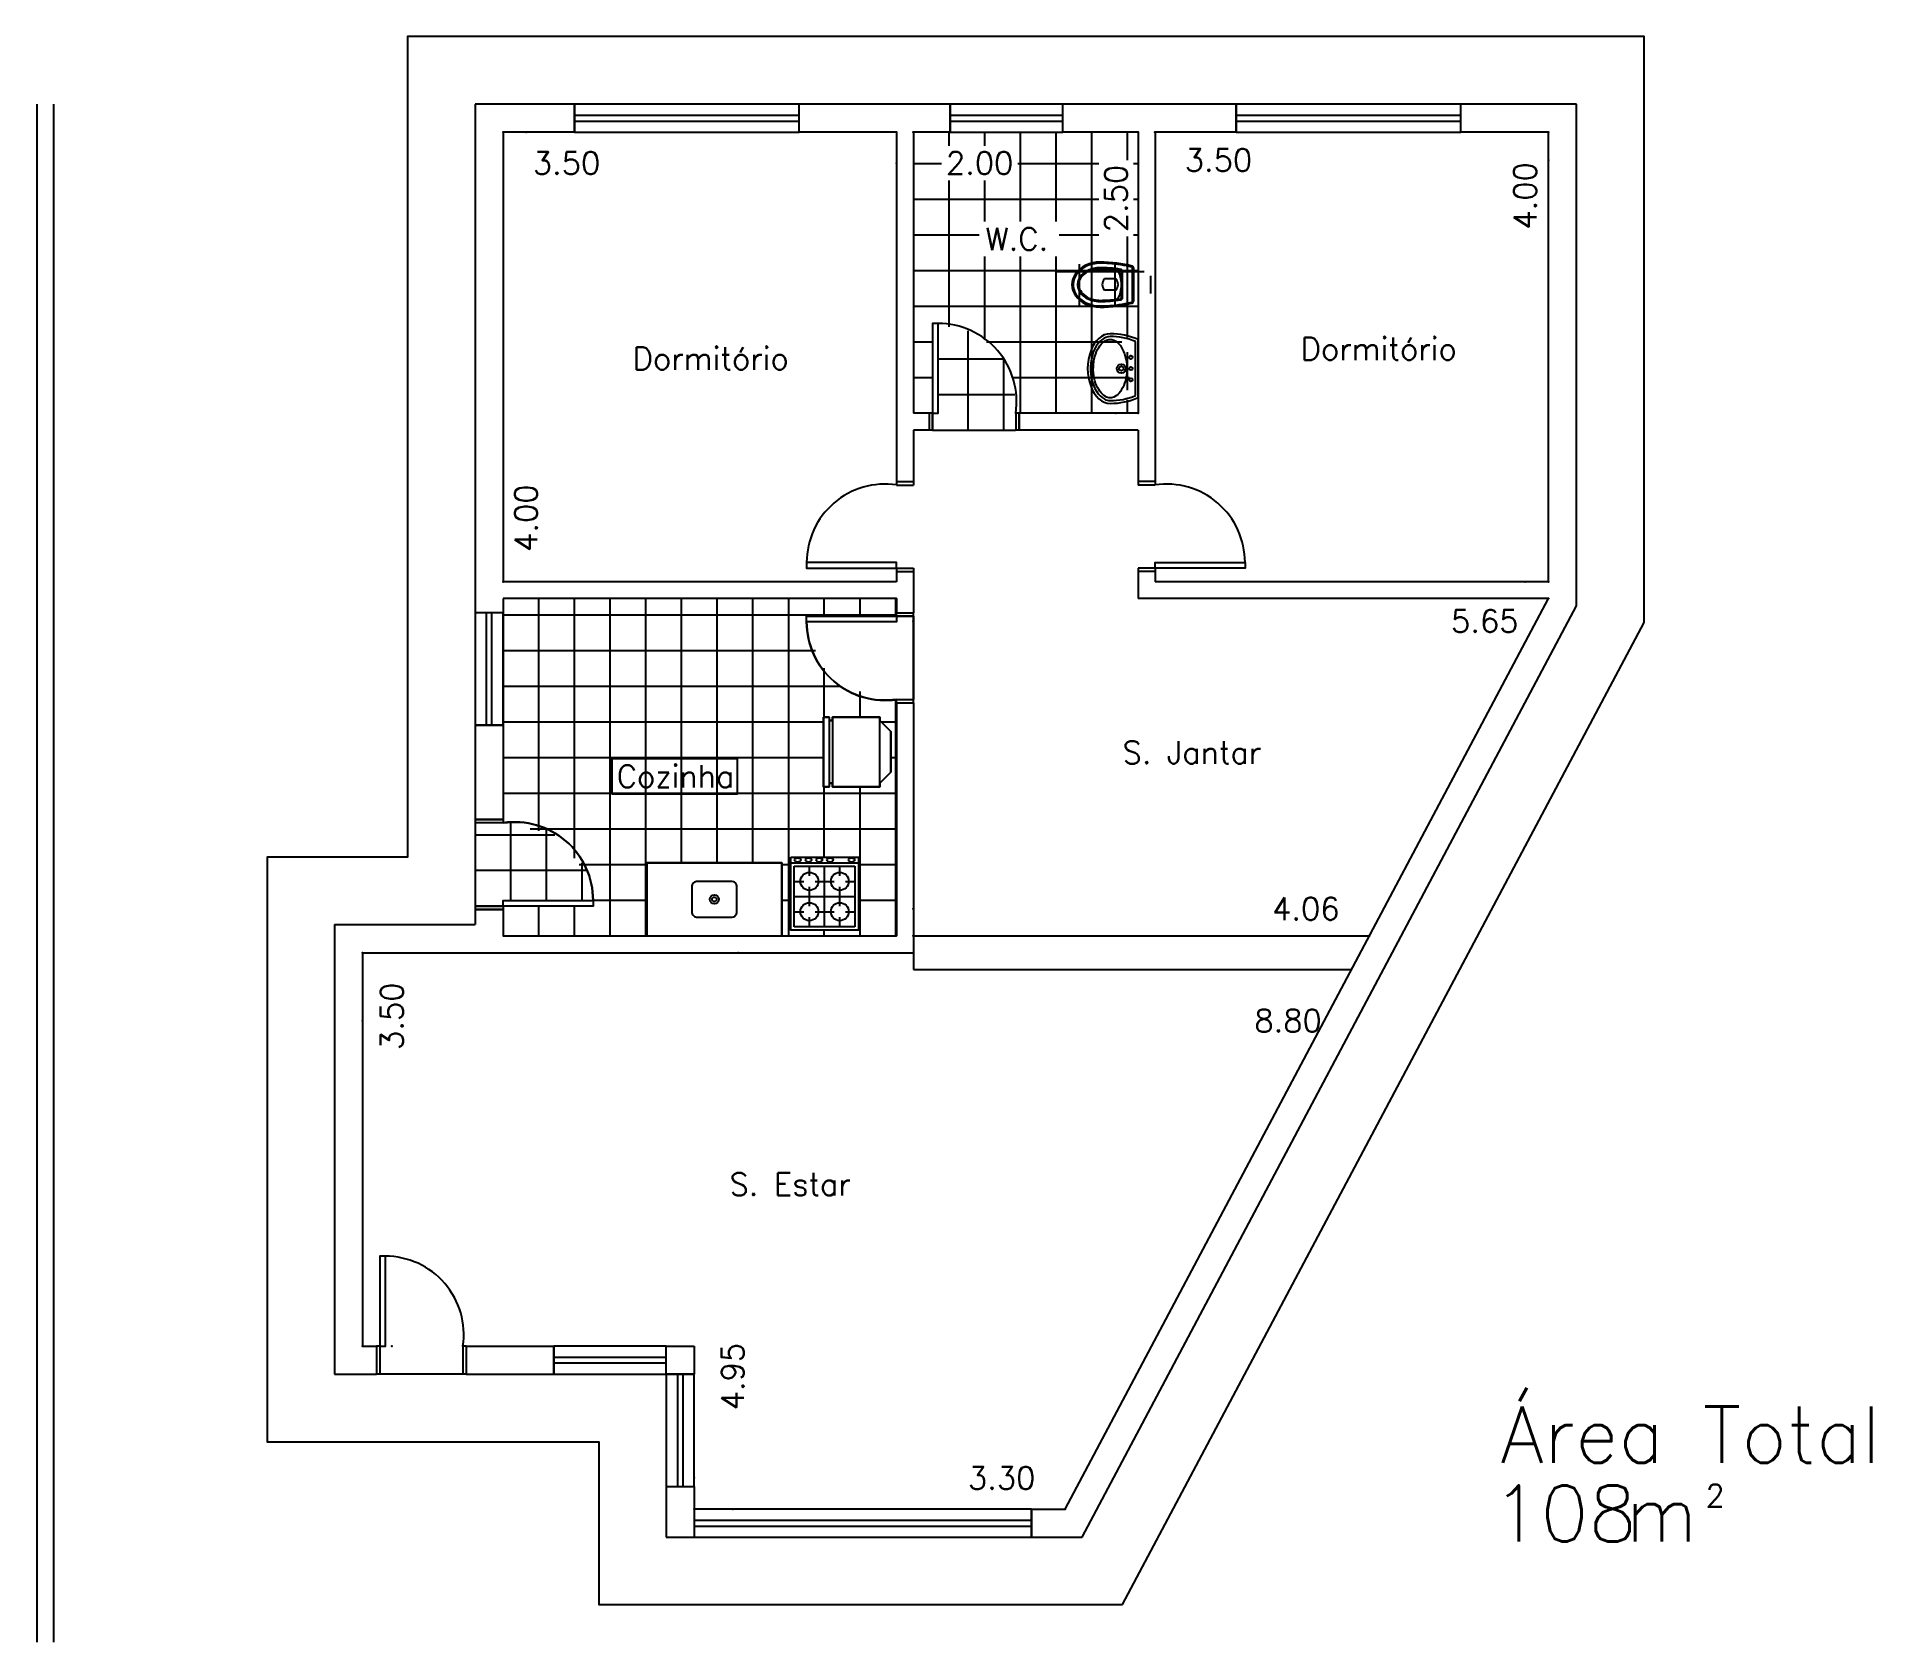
# Model space of a CAD drawing. Extents: x 0 to 16.3, y 0 to 14.3.
import ezdxf
from ezdxf.enums import TextEntityAlignment as Align

# ---------------------------------------------------------------- set-up
doc = ezdxf.new("R2010")
doc.units = 0
doc.header["$MEASUREMENT"] = 0
doc.layers.add('1', color=7, linetype='CONTINUOUS')
doc.layers.add('ARQ3', color=3, linetype='CONTINUOUS')
doc.styles.add('ROMANS', font='ROMANS', dxfattribs={"height": 0.2})

# ---------------------------------------------------------------- blocks, each defined once
blk = doc.blocks.new('J1')
at = {"layer": '1', "color": 7, "linetype": 'Continuous'}
for p, q in [((0, 0.25), (0, 0)), ((1, 0.25), (0, 0.25)), ((1, 0), (1, 0.25)), ((1, 0.15), (0, 0.15)), ((0, 0.1), (1, 0.1)), ((0, 0), (1, 0))]:
    blk.add_line(p, q, dxfattribs=at)
blk = doc.blocks.new('J3')
at = {"layer": '1', "color": 7, "linetype": 'Continuous'}
for p, q in [((3, 0.25), (0, 0.25)), ((0, 0.25), (0, 0)), ((3, 0), (3, 0.25)), ((3, 0.15), (0, 0.15)), ((0, 0.1), (3, 0.1)), ((0, 0), (3, 0))]:
    blk.add_line(p, q, dxfattribs=at)
blk = doc.blocks.new('P80E25')
at = {"layer": '1', "color": 7, "linetype": 'Continuous'}
for p, q in [((0.03, 0.25), (0, 0.25)), ((0, 0.25), (0, 0)), ((0.03, 0.25), (0.03, 0)), ((0.8, 0.25), (0.77, 0.25)), ((0.77, 0.25), (0.77, 0)), ((0.8, 0.25), (0.8, 0)), ((0.8, 0), (0, 0))]:
    blk.add_line(p, q, dxfattribs=at)
blk.add_lwpolyline([(0.03, 0.25), (0.08, 0.25), (0.08, 1.05), (0.03, 1.05)], close=True, dxfattribs=at)
blk.add_arc((0.08, 0.352), 0.698, 351.5555, 90, dxfattribs=at)
blk = doc.blocks.new('P80D25')
at = {"layer": '1', "color": 7, "linetype": 'Continuous'}
for p, q in [((0, 0.25), (0, 0)), ((0, 0.25), (0.03, 0.25)), ((0.03, 0.25), (0.03, 0)), ((0.77, 0.25), (0.77, 0)), ((0.77, 0.25), (0.8, 0.25)), ((0.8, 0.25), (0.8, 0)), ((0, 0), (0.8, 0))]:
    blk.add_line(p, q, dxfattribs=at)
blk.add_lwpolyline([(0.77, 0.25), (0.72, 0.25), (0.72, 1.05), (0.77, 1.05)], close=True, dxfattribs=at)
blk.add_arc((0.72, 0.352), 0.698, 90, 188.4445, dxfattribs=at)
blk = doc.blocks.new('P80D15')
at = {"layer": '1', "color": 7, "linetype": 'Continuous'}
for p, q in [((0, 0.15), (0, 0)), ((0, 0.15), (0.03, 0.15)), ((0, 0), (0.03, 0)), ((0.03, 0.15), (0.03, 0)), ((0.77, 0.15), (0.77, 0)), ((0.77, 0.15), (0.8, 0.15)), ((0.77, 0), (0.8, 0)), ((0.8, 0.15), (0.8, 0))]:
    blk.add_line(p, q, dxfattribs=at)
blk.add_lwpolyline([(0.77, 0.15), (0.72, 0.15), (0.72, 0.95), (0.77, 0.95)], close=True, dxfattribs=at)
blk.add_arc((0.72, 0.252), 0.698, 90, 188.4445, dxfattribs=at)
blk = doc.blocks.new('P80E15')
at = {"layer": '1', "color": 7, "linetype": 'Continuous'}
for p, q in [((0.03, 0.15), (0, 0.15)), ((0, 0.15), (0, 0)), ((0.03, 0), (0, 0)), ((0.03, 0.15), (0.03, 0)), ((0.8, 0.15), (0.77, 0.15)), ((0.77, 0.15), (0.77, 0)), ((0.8, 0), (0.77, 0)), ((0.8, 0.15), (0.8, 0))]:
    blk.add_line(p, q, dxfattribs=at)
blk.add_lwpolyline([(0.03, 0.15), (0.08, 0.15), (0.08, 0.95), (0.03, 0.95)], close=True, dxfattribs=at)
blk.add_arc((0.08, 0.252), 0.698, 351.5555, 90, dxfattribs=at)
blk = doc.blocks.new('J2')
at = {"layer": '1', "color": 7, "linetype": 'Continuous'}
for p, q in [((0, 0.25), (0, 0)), ((2, 0.25), (0, 0.25)), ((2, 0), (2, 0.25)), ((2, 0.15), (0, 0.15)), ((0, 0.1), (2, 0.1)), ((0, 0), (2, 0))]:
    blk.add_line(p, q, dxfattribs=at)
blk = doc.blocks.new('VASOSA')
at = {"layer": '1', "color": 7, "linetype": 'Continuous'}
for p, q in [((-0.05, 0.2), (-0.05, 0.3)), ((0.05, 0.2), (0.05, 0.3)), ((-0.145, 0.05), (0.145, 0.05)), ((-0.145, 0.04), (0.145, 0.04)), ((-0.116, 0.15), (0.116, 0.15)), ((-0.116, 0.14), (0.116, 0.14))]:
    blk.add_line(p, q, dxfattribs=at)
for centre, radius, start, end in [((0, 0.25), 0.0707, 44.9896, 134.9689), ((0, 0.25), 0.0707, 225.0311, 315.0104), ((-0.145, 0.06), 0.02, 195.5363, 270), ((-0.145, 0.06), 0.01, 195.5347, 270), ((-0.116, 0.16), 0.02, 189.3868, 270), ((-0.116, 0.16), 0.01, 189.3844, 270), ((0.116, 0.16), 0.01, 270, 350.5759), ((0.116, 0.16), 0.02, 270, 350.5771), ((0.145, 0.06), 0.01, 270, 344.4831), ((0.145, 0.06), 0.02, 270, 344.4637)]:
    blk.add_arc(centre, radius, start, end, dxfattribs=at)
for centre, major_axis, ratio, start_param, end_param in [((0, 0.34), (0, 0.25), 0.8, 4.712389, 7.853982), ((0, 0.34), (0, 0.5), 0.4, 1.570796, 2.178171), ((0, 0.34), (0, 0.5), 0.4, 4.105014, 4.712389), ((0, 0.2), (-0.132, 0), 0.380108, 0, 3.141593)]:
    blk.add_ellipse(centre, major_axis=major_axis, ratio=ratio, start_param=start_param, end_param=end_param, dxfattribs=at)
for points, knots in [([(0.19, 0.34), (0.19, 0.385), (0.18, 0.43), (0.128, 0.535), (0.067, 0.577), (-0.056, 0.582), (-0.118, 0.544), (-0.177, 0.44), (-0.19, 0.39), (-0.19, 0.34)], [0, 0, 0, 0, 0.177081, 0.177081, 0.490064, 0.490064, 0.803048, 0.803048, 1, 1, 1, 1]), ([(0.15, 0.34), (0.15, 0.379), (0.141, 0.418), (0.098, 0.505), (0.052, 0.537), (-0.036, 0.543), (-0.083, 0.519), (-0.137, 0.434), (-0.15, 0.387), (-0.15, 0.34)], [0, 0, 0, 0, 0.176635, 0.176635, 0.481532, 0.481532, 0.786428, 0.786428, 1, 1, 1, 1]), ([(0.14, 0.34), (0.14, 0.377), (0.131, 0.415), (0.086, 0.506), (0.035, 0.535), (-0.049, 0.525), (-0.088, 0.498), (-0.13, 0.419), (-0.14, 0.379), (-0.14, 0.34)], [0, 0, 0, 0, 0.176533, 0.176533, 0.5296, 0.5296, 0.813684, 0.813684, 1, 1, 1, 1]), ([(-0.19, 0.34), (-0.19, 0.263), (-0.183, 0.186), (-0.165, 0.096), (-0.16, 0.076), (-0.155, 0.057)], [0, 0, 0, 0, 0.768322, 0.768322, 1, 1, 1, 1]), ([(0.126, 0.158), (0.13, 0.188), (0.134, 0.22), (0.139, 0.281), (0.14, 0.31), (0.14, 0.34)], [0, 0, 0, 0, 0.526059, 0.526059, 1, 1, 1, 1]), ([(0.135, 0.157), (0.141, 0.188), (0.145, 0.222), (0.149, 0.283), (0.15, 0.312), (0.15, 0.34)], [0, 0, 0, 0, 0.549305, 0.549305, 1, 1, 1, 1]), ([(0.155, 0.057), (0.171, 0.118), (0.183, 0.188), (0.189, 0.287), (0.19, 0.314), (0.19, 0.34)], [0, 0, 0, 0, 0.737868, 0.737868, 1, 1, 1, 1])]:
    blk.add_open_spline(points, degree=3, knots=knots, dxfattribs=at)
for points in [[(-0.15, 0.34), (-0.15, 0.277), (-0.145, 0.214), (-0.135, 0.157)], [(-0.14, 0.34), (-0.14, 0.278), (-0.135, 0.215), (-0.126, 0.158)]]:
    blk.add_open_spline(points, degree=3, dxfattribs=at)
blk = doc.blocks.new('LAVAT')
at = {"layer": '1', "color": 7, "linetype": 'Continuous'}
for p, q in [((-0.257, 0), (0.257, 0)), ((-0.241, 0.025), (0.241, 0.025))]:
    blk.add_line(p, q, dxfattribs=at)
for centre, radius in [((0, 0.15), 0.04), ((0, 0.15), 0.02), ((-0.1, 0.065), 0.015), ((0, 0.065), 0.015), ((0.1, 0.065), 0.015)]:
    blk.add_circle(centre, radius, dxfattribs=at)
for centre, radius, start, end in [((0.31, 0.25), 0.62, 180, 203.78), ((0.31, 0.25), 0.595, 180, 202.2114), ((-0.31, 0.25), 0.595, 337.7886, 0), ((-0.31, 0.25), 0.62, 336.22, 360)]:
    blk.add_arc(centre, radius, start, end, dxfattribs=at)
blk.add_ellipse((0, 0.25), major_axis=(0.31, 0), ratio=0.645161, start_param=0, end_param=3.141593, dxfattribs=at)
for points, knots in [([(0.285, 0.25), (0.285, 0.3), (0.245, 0.354), (0.101, 0.423), (0, 0.434), (-0.174, 0.399), (-0.244, 0.353), (-0.28, 0.286), (-0.285, 0.268), (-0.285, 0.25)], [0, 0, 0, 0, 0.298195, 0.298195, 0.596389, 0.596389, 0.894584, 0.894584, 1, 1, 1, 1]), ([(0.26, 0.25), (0.26, 0.278), (0.242, 0.313), (0.164, 0.37), (0.103, 0.392), (-0.029, 0.404), (-0.098, 0.394), (-0.203, 0.348), (-0.24, 0.314), (-0.266, 0.253), (-0.263, 0.224), (-0.216, 0.162), (-0.168, 0.131), (-0.048, 0.098), (0.023, 0.096), (0.148, 0.123), (0.201, 0.15), (0.251, 0.205), (0.26, 0.229), (0.26, 0.25)], [0, 0, 0, 0, 0.114288, 0.114288, 0.228576, 0.228576, 0.342864, 0.342864, 0.457151, 0.457151, 0.571439, 0.571439, 0.685727, 0.685727, 0.800015, 0.800015, 0.914303, 0.914303, 1, 1, 1, 1])]:
    blk.add_open_spline(points, degree=3, knots=knots, dxfattribs=at)
blk = doc.blocks.new('*M99')
at = {"layer": '1', "color": 7, "linetype": 'Continuous'}
for p in [(139.428, 175.763), (142.928, 175.763), (142.928, 175.488)]:
    blk.add_point(p, dxfattribs=at)
at = {"layer": '1', "color": 7, "linetype": 'Continuous', "style": 'ROMANS'}
blk.add_text('3.50', height=0.2, dxfattribs=at).set_placement((139.992, 175.488), align=Align.MIDDLE)
blk = doc.blocks.new('*M1010')
at = {"layer": '1', "color": 7, "linetype": 'Continuous'}
for p in [(139.428, 175.763), (139.632, 175.763), (139.428, 171.763)]:
    blk.add_point(p, dxfattribs=at)
at = {"layer": '1', "color": 7, "linetype": 'Continuous', "style": 'ROMANS'}
blk.add_text('4.00', height=0.2, rotation=90, dxfattribs=at).set_placement((139.631, 172.329), align=Align.MIDDLE)
blk = doc.blocks.new('*M1111')
at = {"layer": '1', "color": 7, "linetype": 'Continuous'}
for p in [(143.077, 175.763), (145.077, 175.763), (145.077, 175.488)]:
    blk.add_point(p, dxfattribs=at)
at = {"layer": '1', "color": 7, "linetype": 'Continuous', "style": 'ROMANS'}
blk.add_text('2.00', height=0.2, dxfattribs=at).set_placement((143.667, 175.488), align=Align.MIDDLE)
blk = doc.blocks.new('*M1212')
at = {"layer": '1', "color": 7, "linetype": 'Continuous'}
for p in [(145.077, 175.763), (144.88, 173.263), (145.077, 173.263)]:
    blk.add_point(p, dxfattribs=at)
at = {"layer": '1', "color": 7, "linetype": 'Continuous', "style": 'ROMANS'}
blk.add_text('2.50', height=0.2, rotation=90, dxfattribs=at).set_placement((144.88, 175.173), align=Align.MIDDLE)
blk = doc.blocks.new('*M1313')
at = {"layer": '1', "color": 7, "linetype": 'Continuous'}
for p in [(148.727, 175.763), (148.52, 171.763), (148.727, 171.763)]:
    blk.add_point(p, dxfattribs=at)
at = {"layer": '1', "color": 7, "linetype": 'Continuous', "style": 'ROMANS'}
blk.add_text('4.00', height=0.2, rotation=90, dxfattribs=at).set_placement((148.52, 175.196), align=Align.MIDDLE)
blk = doc.blocks.new('*M1414')
at = {"layer": '1', "color": 7, "linetype": 'Continuous'}
for p in [(145.227, 175.763), (148.727, 175.763), (148.727, 175.515)]:
    blk.add_point(p, dxfattribs=at)
at = {"layer": '1', "color": 7, "linetype": 'Continuous', "style": 'ROMANS'}
blk.add_text('3.50', height=0.2, dxfattribs=at).set_placement((145.792, 175.515), align=Align.MIDDLE)
blk = doc.blocks.new('*M1515')
at = {"layer": '1', "color": 7, "linetype": 'Continuous'}
for p in [(148.727, 171.613), (143.077, 171.486), (143.077, 171.414)]:
    blk.add_point(p, dxfattribs=at)
at = {"layer": '1', "color": 7, "linetype": 'Continuous', "style": 'ROMANS'}
blk.add_text('5.65', height=0.2, dxfattribs=at).set_placement((148.161, 171.414), align=Align.MIDDLE)
blk = doc.blocks.new('*M1616')
at = {"layer": '1', "color": 7, "linetype": 'Continuous'}
for p in [(143.077, 168.854), (143.077, 168.613), (147.135, 168.613)]:
    blk.add_point(p, dxfattribs=at)
at = {"layer": '1', "color": 7, "linetype": 'Continuous', "style": 'ROMANS'}
blk.add_text('4.06', height=0.2, dxfattribs=at).set_placement((146.569, 168.854), align=Align.MIDDLE)
blk = doc.blocks.new('*M1717')
at = {"layer": '1', "color": 7, "linetype": 'Continuous'}
for p in [(141.127, 163.79), (141.127, 163.513), (144.428, 163.513)]:
    blk.add_point(p, dxfattribs=at)
at = {"layer": '1', "color": 7, "linetype": 'Continuous', "style": 'ROMANS'}
blk.add_text('3.30', height=0.2, dxfattribs=at).set_placement((143.863, 163.79), align=Align.MIDDLE)
blk = doc.blocks.new('*M1818')
at = {"layer": '1', "color": 7, "linetype": 'Continuous'}
for p in [(138.178, 168.463), (138.178, 164.963), (138.438, 164.963)]:
    blk.add_point(p, dxfattribs=at)
at = {"layer": '1', "color": 7, "linetype": 'Continuous', "style": 'ROMANS'}
blk.add_text('3.50', height=0.2, rotation=90, dxfattribs=at).set_placement((138.438, 167.898), align=Align.MIDDLE)
blk = doc.blocks.new('*M1919')
at = {"layer": '1', "color": 7, "linetype": 'Continuous'}
for p in [(141.52, 168.463), (141.127, 163.513), (141.47, 163.513)]:
    blk.add_point(p, dxfattribs=at)
at = {"layer": '1', "color": 7, "linetype": 'Continuous', "style": 'ROMANS'}
blk.add_text('4.95', height=0.2, rotation=90, dxfattribs=at).set_placement((141.47, 164.692), align=Align.MIDDLE)
blk = doc.blocks.new('*M2020')
at = {"layer": '1', "color": 7, "linetype": 'Continuous'}
for p in [(138.178, 168.463), (146.976, 168.313), (138.178, 167.858)]:
    blk.add_point(p, dxfattribs=at)
at = {"layer": '1', "color": 7, "linetype": 'Continuous', "style": 'ROMANS'}
blk.add_text('8.80', height=0.2, dxfattribs=at).set_placement((146.411, 167.858), align=Align.MIDDLE)
blk = doc.blocks.new('COZINH')
at = {"layer": '1', "color": 7, "linetype": 'Continuous', "style": 'ROMANS'}
blk.add_text('Cozinha', height=0.2, dxfattribs=at).set_placement((-0.6582, -0.0685))
blk = doc.blocks.new('DORMI')
at = {"layer": '1', "color": 7, "linetype": 'Continuous', "style": 'ROMANS'}
blk.add_text('Dormitório', height=0.2, dxfattribs=at).set_placement((-0.5164, -0.0661))
blk = doc.blocks.new('JANTAR')
at = {"layer": '1', "color": 7, "linetype": 'Continuous', "style": 'ROMANS'}
blk.add_text('S. Jantar', height=0.2, dxfattribs=at).set_placement((-0.5623, -0.0274))
blk = doc.blocks.new('ESTAR')
at = {"layer": '1', "color": 7, "linetype": 'Continuous', "style": 'ROMANS'}
blk.add_text('S. Estar', height=0.2, dxfattribs=at).set_placement((-0.4251, -0.0685))
blk = doc.blocks.new('WC')
at = {"layer": '1', "color": 7, "linetype": 'Continuous', "style": 'ROMANS'}
blk.add_text('W.C.', height=0.2, dxfattribs=at).set_placement((-0.1371, -0.0959))
blk = doc.blocks.new('GELAD')
at = {"layer": '1', "color": 7, "linetype": 'Continuous'}
for p, q in [((0.31, 0.65), (-0.31, 0.65)), ((-0.31, 0.65), (-0.31, 0.6)), ((0.31, 0.6), (-0.31, 0.6)), ((0.31, 0.57), (-0.31, 0.57)), ((-0.31, 0.57), (-0.31, 0.15)), ((-0.28, 0.6), (-0.28, 0.57)), ((0.28, 0.57), (0.28, 0.6)), ((0.31, 0.6), (0.31, 0.65)), ((0.31, 0.15), (0.31, 0.57)), ((-0.31, 0.15), (0.31, 0.15)), ((-0.18, 0.05), (-0.28, 0.15)), ((-0.18, 0.05), (0.18, 0.05)), ((0.18, 0.05), (0.28, 0.15))]:
    blk.add_line(p, q, dxfattribs=at)
blk = doc.blocks.new('FOGÃO4')
at = {"layer": '1', "color": 7, "linetype": 'Continuous'}
for p, q in [((-0.3, 0.7), (0.3, 0.7)), ((-0.3, 0.05), (-0.3, 0.7)), ((0.3, 0.7), (0.3, 0.05)), ((-0.3, 0.65), (0.3, 0.65)), ((-0.27, 0.62), (0.27, 0.62)), ((-0.27, 0.08), (-0.27, 0.62)), ((-0.135, 0.535), (-0.135, 0.62)), ((0, 0.08), (0, 0.62)), ((0.135, 0.535), (0.135, 0.62)), ((0.27, 0.62), (0.27, 0.08)), ((-0.27, 0.485), (-0.185, 0.485)), ((-0.27, 0.35), (0.27, 0.35)), ((-0.135, 0.265), (-0.135, 0.435)), ((-0.085, 0.485), (0.085, 0.485)), ((0.135, 0.265), (0.135, 0.435)), ((0.185, 0.485), (0.27, 0.485)), ((-0.27, 0.215), (-0.185, 0.215)), ((-0.135, 0.08), (-0.135, 0.165)), ((-0.085, 0.215), (0.085, 0.215)), ((0.135, 0.08), (0.135, 0.165)), ((0.185, 0.215), (0.27, 0.215)), ((0.3, 0.05), (-0.3, 0.05)), ((0.27, 0.08), (-0.27, 0.08))]:
    blk.add_line(p, q, dxfattribs=at)
for centre in [(-0.135, 0.485), (0.135, 0.485), (-0.135, 0.215), (0.135, 0.215)]:
    blk.add_circle(centre, 0.08, dxfattribs=at)
for centre in [(-0.24, 0.675), (-0.144, 0.675), (-0.048, 0.675), (0.048, 0.675), (0.24, 0.675)]:
    blk.add_ellipse(centre, major_axis=(-0.03, 0), ratio=0.5, start_param=0, end_param=6.283175, dxfattribs=at)
blk = doc.blocks.new('PIA')
at = {"layer": '1', "color": 7, "linetype": 'Continuous'}
blk.add_lwpolyline([(-0.6, 0), (0.6, 0), (0.6, 0.65), (-0.6, 0.65)], close=True, dxfattribs=at)
blk.add_lwpolyline([(-0.15, 0.165), (0.15, 0.165, 0.414214), (0.2, 0.215), (0.2, 0.435, 0.414214), (0.15, 0.485), (-0.15, 0.485, 0.414214), (-0.2, 0.435), (-0.2, 0.215, 0.414214), (-0.15, 0.165)], format="xyb", dxfattribs=at)
for radius in [0.04, 0.02]:
    blk.add_circle((0, 0.325), radius, dxfattribs=at)
blk = doc.blocks.new('AREA')
at = {"layer": '1', "color": 7, "linetype": 'Continuous', "style": 'ROMANS'}
for s, height, p in [('Área Total', 0.5, (-2.4981, 0.4326)), ('2', 0.2, (-0.673, 0.0397)), ('m', 0.5, (-1.384, -0.2693))]:
    blk.add_text(s, height=height, dxfattribs=at).set_placement(p)
blk.add_attdef('100', (-2.5703, -0.2693), '', height=0.4999, dxfattribs=at)

msp = doc.modelspace()

# ---------------------------------------------------------------- linework, layer by layer
at = {"layer": '1', "color": 7, "linetype": 'Continuous'}
for p, q in [((0, 13.685), (0, 0)), ((0.15, 13.685), (0.15, 0)), ((3.9, 13.685), (3.9, 9.16)), ((4.784, 13.685), (3.9, 13.685)), ((4.784, 13.435), (4.784, 13.685)), ((6.784, 13.435), (6.784, 13.685)), ((8.128, 13.685), (6.784, 13.685)), ((8.128, 13.435), (8.128, 13.685)), ((9.128, 13.435), (9.128, 13.685)), ((10.671, 13.685), (9.128, 13.685)), ((10.671, 13.435), (10.671, 13.685)), ((13.7, 13.685), (12.671, 13.685)), ((12.671, 13.435), (12.671, 13.685)), ((13.7, 9.222), (13.7, 13.685)), ((4.15, 13.435), (4.15, 9.435)), ((4.784, 13.435), (4.15, 13.435)), ((7.65, 13.435), (6.784, 13.435)), ((7.65, 13.435), (7.65, 10.326)), ((7.8, 13.435), (7.8, 10.935)), ((8.128, 13.435), (7.8, 13.435)), ((8.117, 13.314), (8.117, 13.435)), ((8.435, 13.314), (8.435, 13.435)), ((8.753, 12.641), (8.753, 13.435)), ((9.07, 12.641), (9.07, 13.435)), ((9.8, 13.435), (9.128, 13.435)), ((9.388, 10.935), (9.388, 13.435)), ((9.705, 13.185), (9.705, 13.435)), ((9.8, 13.435), (9.8, 10.935)), ((9.95, 13.435), (9.95, 10.326)), ((10.671, 13.435), (9.95, 13.435)), ((13.45, 13.435), (12.671, 13.435)), ((13.45, 9.435), (13.45, 13.435)), ((7.8, 13.157), (8.05, 13.157)), ((8.728, 13.157), (9.448, 13.157)), ((9.757, 13.157), (9.8, 13.157)), ((8.117, 11.704), (8.117, 13.005)), ((8.435, 12.641), (8.435, 13.005)), ((7.8, 12.839), (9.448, 12.839)), ((9.757, 12.839), (9.8, 12.839)), ((7.8, 12.522), (8.386, 12.522)), ((9.098, 12.522), (9.448, 12.522)), ((9.705, 11.609), (9.705, 12.506)), ((9.757, 12.522), (9.8, 12.522)), ((8.435, 11.588), (8.435, 12.329)), ((8.753, 10.935), (8.753, 12.329)), ((9.07, 10.935), (9.07, 12.329)), ((9.277, 12.203), (9.277, 12.261)), ((9.277, 12.261), (9.277, 12.261)), ((9.595, 12.269), (9.595, 12.27)), ((9.595, 12.242), (9.595, 12.269)), ((9.595, 12.158), (9.595, 12.242)), ((7.8, 12.204), (9.8, 12.204)), ((9.064, 12.197), (9.067, 12.197)), ((9.067, 12.197), (9.271, 12.197)), ((9.271, 12.197), (9.663, 12.197)), ((9.277, 11.975), (9.277, 12.203)), ((9.595, 11.891), (9.595, 12.158)), ((9.663, 12.197), (9.745, 12.197)), ((9.745, 12.197), (9.757, 12.197)), ((9.76, 12.197), (9.853, 12.197)), ((9.912, 12.154), (9.912, 12.157)), ((9.912, 12.001), (9.912, 12.154)), ((9.277, 11.947), (9.277, 11.975)), ((9.277, 11.895), (9.277, 11.947)), ((9.912, 12.001), (9.912, 12.001)), ((7.8, 11.887), (9.8, 11.887)), ((9.595, 11.891), (9.595, 11.891)), ((8.287, 10.785), (8.287, 11.668)), ((7.8, 11.569), (7.969, 11.569)), ((8.449, 11.569), (9.654, 11.569)), ((9.705, 11.14), (9.705, 11.479)), ((8.019, 11.419), (8.6, 11.419)), ((8.604, 10.785), (8.604, 11.41)), ((7.8, 11.252), (7.969, 11.252)), ((8.019, 11.102), (8.703, 11.102)), ((8.677, 11.252), (9.723, 11.252)), ((9.705, 10.935), (9.705, 11.054)), ((7.939, 10.935), (7.8, 10.935)), ((7.8, 10.785), (7.8, 10.326)), ((7.939, 10.785), (7.8, 10.785)), ((7.939, 10.935), (7.939, 10.785)), ((7.969, 10.785), (8.709, 10.785)), ((7.97, 10.785), (7.97, 10.935)), ((7.97, 10.785), (7.97, 10.935)), ((9.8, 10.935), (8.739, 10.935)), ((8.739, 10.935), (8.739, 10.785)), ((9.8, 10.785), (8.739, 10.785)), ((9.8, 10.785), (9.8, 10.326)), ((7.65, 10.326), (7.8, 10.326)), ((9.95, 10.326), (9.8, 10.326)), ((7.65, 9.526), (7.8, 9.526)), ((7.65, 9.526), (7.65, 9.435)), ((7.8, 9.526), (7.8, 9.158)), ((9.95, 9.526), (9.8, 9.526)), ((9.8, 9.526), (9.8, 9.285)), ((9.95, 9.526), (9.95, 9.435)), ((7.65, 9.435), (4.15, 9.435)), ((13.45, 9.435), (9.95, 9.435)), ((4.15, 9.16), (3.9, 9.16)), ((7.65, 9.285), (4.15, 9.285)), ((4.15, 9.285), (4.15, 9.16)), ((4.15, 9.142), (7.65, 9.142)), ((4.467, 7.22), (4.467, 9.285)), ((4.785, 6.976), (4.785, 9.285)), ((5.102, 6.285), (5.102, 9.285)), ((5.42, 6.285), (5.42, 9.285)), ((5.737, 6.935), (5.737, 9.285)), ((6.055, 6.935), (6.055, 9.285)), ((6.372, 6.935), (6.372, 9.285)), ((6.69, 6.285), (6.69, 9.285)), ((7.007, 9.128), (7.007, 9.285)), ((7.325, 9.128), (7.325, 9.285)), ((7.642, 9.128), (7.642, 9.285)), ((7.65, 9.285), (7.65, 9.158)), ((7.65, 9.158), (7.8, 9.158)), ((9.15, 1.185), (13.45, 9.285)), ((9.3, 0.935), (13.7, 9.222)), ((13.45, 9.285), (9.8, 9.285)), ((7.8, 9.128), (7.8, 8.388)), ((4.15, 8.825), (6.928, 8.825)), ((7.007, 8.232), (7.007, 8.666)), ((4.15, 8.507), (7.155, 8.507)), ((7.325, 8.232), (7.325, 8.46)), ((7.642, 6.285), (7.642, 8.387)), ((7.65, 8.358), (7.8, 8.358)), ((7.65, 8.358), (7.65, 6.285)), ((7.8, 8.358), (7.8, 5.985)), ((4.15, 8.19), (7, 8.19)), ((7.512, 8.19), (7.65, 8.19)), ((4.15, 8.16), (3.9, 8.16)), ((3.9, 8.16), (3.9, 7.32)), ((4.15, 8.16), (4.15, 7.32)), ((4.15, 7.872), (7, 7.872)), ((7.6, 7.872), (7.65, 7.872)), ((4.15, 7.554), (7.65, 7.554)), ((7.007, 6.985), (7.007, 7.612)), ((7.325, 6.285), (7.325, 7.612)), ((3.9, 7.32), (4.15, 7.32)), ((3.9, 7.185), (4.61, 7.185)), ((4.218, 6.6), (4.218, 7.294)), ((4.39, 7.237), (7.65, 7.237)), ((4.535, 6.6), (4.535, 7.238)), ((3.9, 6.868), (4.895, 6.868)), ((4.825, 6.92), (5.429, 6.92)), ((4.853, 6.6), (4.853, 6.934)), ((6.629, 6.92), (6.71, 6.92)), ((7.31, 6.92), (7.65, 6.92)), ((3.9, 6.55), (4.15, 6.55)), ((4.467, 6.285), (4.467, 6.55)), ((4.785, 6.285), (4.785, 6.55)), ((4.95, 6.602), (5.429, 6.602)), ((6.629, 6.602), (6.71, 6.602)), ((7.31, 6.602), (7.65, 6.602)), ((2.65, 6.385), (2.65, 2.385)), ((2.65, 6.385), (3.9, 6.385)), ((3.9, 6.52), (4.15, 6.52)), ((3.9, 6.52), (3.9, 6.385)), ((4.15, 6.52), (4.15, 6.285)), ((4.15, 6.285), (7.65, 6.285)), ((7.007, 6.285), (7.007, 6.335)), ((7.8, 6.285), (11.857, 6.285)), ((2.9, 6.135), (3.9, 6.135)), ((2.9, 6.135), (2.9, 2.635)), ((2.9, 6.135), (7.8, 6.135)), ((7.8, 5.985), (11.698, 5.985)), ((2.9, 2.635), (3.022, 2.635)), ((3.022, 2.635), (3.022, 2.385)), ((3.822, 2.635), (3.822, 2.385)), ((3.822, 2.635), (4.6, 2.635)), ((4.6, 2.385), (4.6, 2.635)), ((5.6, 2.385), (5.6, 2.635)), ((5.6, 2.635), (5.85, 2.635)), ((5.85, 2.635), (5.85, 2.385)), ((2.65, 2.385), (3.022, 2.385)), ((3.822, 2.385), (4.6, 2.385)), ((5.6, 2.385), (5.85, 2.385)), ((5.6, 1.385), (5.6, 0.935)), ((5.6, 1.385), (5.85, 1.385)), ((5.85, 1.385), (5.85, 1.185)), ((5.85, 1.185), (5.85, 0.935)), ((8.85, 1.185), (9.15, 1.185)), ((8.85, 1.185), (8.85, 0.935)), ((5.6, 0.935), (5.85, 0.935)), ((8.85, 0.935), (9.3, 0.935))]:
    msp.add_line(p, q, dxfattribs=at)
for points in [[(4.15, 9.285), (4.15, 9.16), (4.15, 8.16), (4.15, 7.32), (4.15, 7.29, -0.45807), (4.95, 6.6), (4.95, 6.55), (4.15, 6.55), (4.15, 6.52), (4.15, 6.285), (5.429, 6.285), (5.429, 6.935), (6.629, 6.935), (6.629, 6.285), (7.65, 6.285), (7.65, 8.358), (7.65, 8.388, -0.45807), (6.85, 9.078), (6.85, 9.128), (7.65, 9.128), (7.65, 9.158), (7.65, 9.285), (4.15, 9.285)], [(6.85, 9.078, 0.45807), (7.65, 8.388), (7.8, 8.388), (7.8, 9.128), (7.65, 9.128), (7.65, 9.078), (6.85, 9.078)], [(4.15, 7.29), (3.9, 7.29), (3.9, 6.55), (4.15, 6.55), (4.15, 6.6), (4.95, 6.6, 0.45807), (4.15, 7.29)]]:
    msp.add_lwpolyline(points, format="xyb", dxfattribs=at)
for points in [[(7, 8.232), (7.05, 8.232), (7.05, 8.202), (7.08, 8.202), (7.08, 8.232), (7.5, 8.232), (7.5, 8.202), (7.6, 8.102), (7.6, 7.742), (7.5, 7.642), (7.5, 7.612), (7.08, 7.612), (7.08, 7.642), (7.05, 7.642), (7.05, 7.612), (7, 7.612), (7, 8.232)], [(5.117, 7.549), (6.235, 7.549), (6.235, 7.861), (5.117, 7.861), (5.117, 7.549)], [(6.71, 6.985), (7.31, 6.985), (7.31, 6.335), (6.71, 6.335), (6.71, 6.985)]]:
    msp.add_lwpolyline(points, close=True, dxfattribs=at)
at = {"layer": 'ARQ3'}
msp.add_lwpolyline([(9.661, 0.335), (14.3, 9.073), (14.3, 14.285), (3.3, 14.285), (3.3, 6.985), (2.05, 6.985), (2.05, 1.785), (5, 1.785), (5, 0.335)], close=True, dxfattribs=at)

# ---------------------------------------------------------------- block references
at = {"layer": '1', "color": 7, "linetype": 'Continuous'}
for name, p in [('J2', (4.784, 13.434)), ('J1', (8.128, 13.434)), ('J2', (10.671, 13.434)), ('*M99', (-135.278, -162.328)), ('*M1010', (-135.278, -162.328)), ('*M1111', (-135.278, -162.328)), ('*M1212', (-135.278, -162.328)), ('*M1414', (-135.278, -162.328)), ('*M1313', (-135.278, -162.328)), ('WC', (8.579, 12.481)), ('P80E15', (7.94, 10.784)), ('DORMI', (11.762, 11.474)), ('DORMI', (5.819, 11.388)), ('*M1515', (-135.278, -162.328)), ('JANTAR', (10.223, 7.844)), ('COZINH', (5.819, 7.673)), ('PIA', (6.029, 6.285)), ('FOGÃO4', (7.01, 6.285)), ('*M1616', (-135.278, -162.328)), ('*M1818', (-135.278, -162.328)), ('*M2020', (-135.278, -162.328)), ('*M1919', (-135.278, -162.328)), ('ESTAR', (6.589, 4.044)), ('P80E25', (3.022, 2.385)), ('J1', (4.6, 2.385)), ('*M1717', (-135.278, -162.328)), ('J3', (5.85, 0.934))]:
    msp.add_blockref(name, p, dxfattribs=at)
for name, p, rotation in [('VASOSA', (9.8, 12.079), 90), ('LAVAT', (9.8, 11.332), 90), ('P80E15', (7.8, 9.526), 90), ('P80D15', (9.8, 10.326), 270.000000000002), ('J1', (4.15, 8.16), 90.00000000000652), ('P80D15', (7.8, 8.358), 89.99999999999795), ('GELAD', (7.65, 7.922), 90), ('P80D25', (3.9, 7.32), 270.0000000000061), ('J1', (5.85, 1.385), 90)]:
    msp.add_blockref(name, p, dxfattribs=dict(at, rotation=rotation))
msp.add_blockref('AREA', (15.52, 1.165), dxfattribs=at).add_auto_attribs({'100': '108'})

doc.saveas('drawing.dxf')
